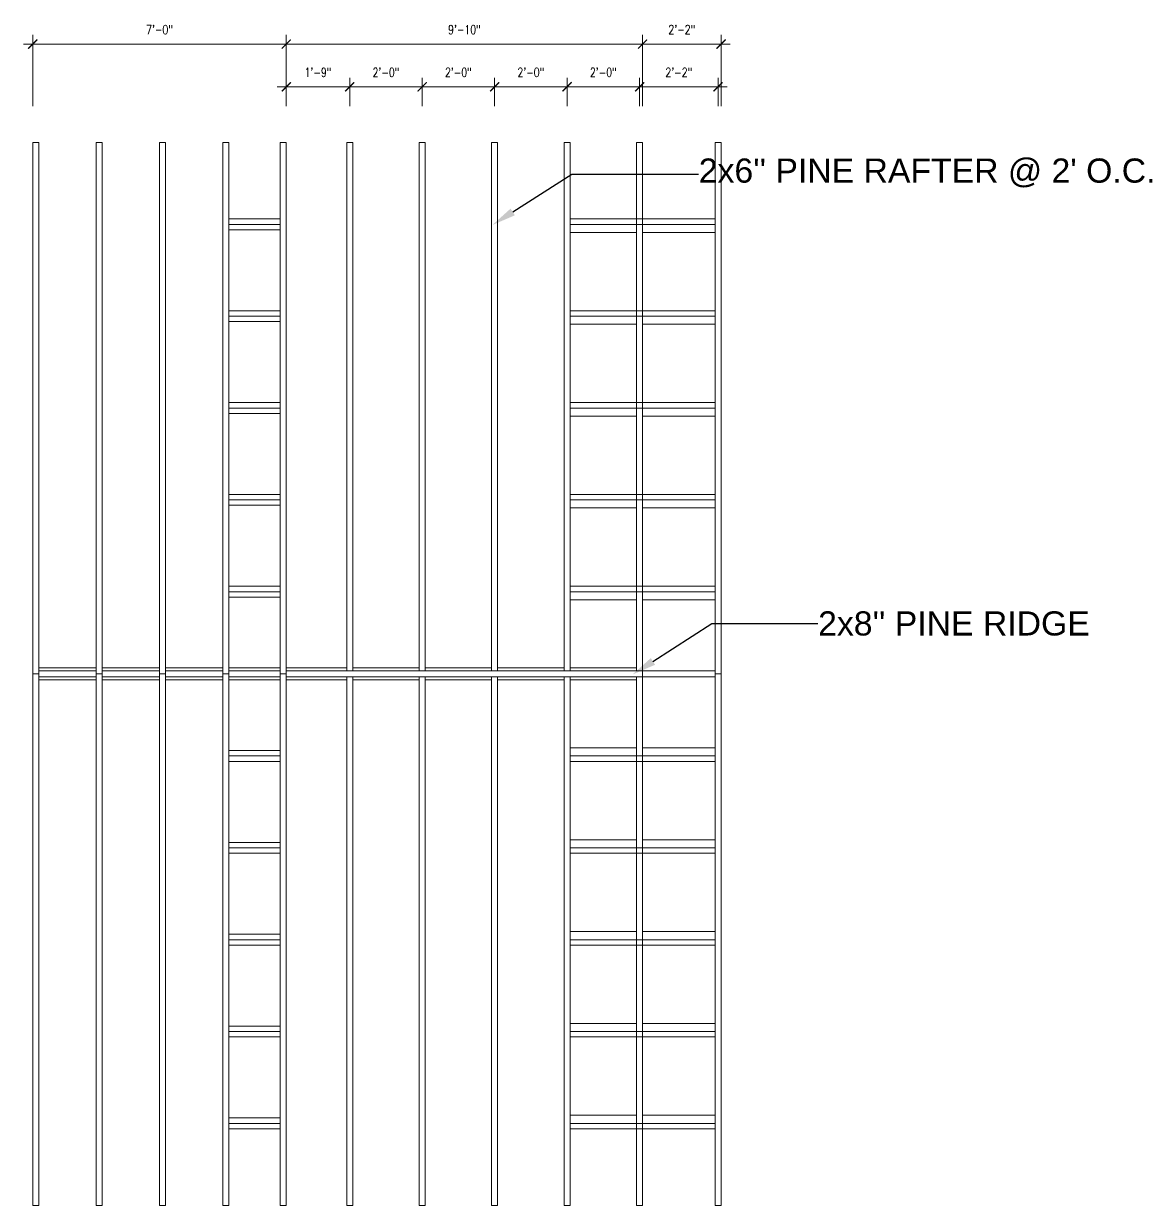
# Model space of a CAD drawing. Header units: inches. Extents: x -562 to 8953, y -6490 to -2066.
# Drawn here: x 4721.2 to 5095, y -6324.3 to -5933 of the extents above; entities that cross this region are included whole.
import ezdxf
from ezdxf import colors
from ezdxf.entities.mleader import LeaderData, LeaderLine
from ezdxf.math import Vec2, Vec3

# ---------------------------------------------------------------- set-up
doc = ezdxf.new("R2010")
doc.units = ezdxf.units.IN
doc.header["$MEASUREMENT"] = 0
doc.layers.add('A-COLS', color=52, linetype='Continuous', lineweight=9)
doc.styles.add('Arch-Dim', font='romans.shx', dxfattribs={"width": 0.75})
doc.dimstyles.new('Copy(2) of Aec-Arch-I-48', dxfattribs={"dimscale": 48, "dimtxt": 0.0625, "dimasz": 0.0625, "dimexe": 0.0625, "dimexo": 0.25, "dimgap": 0.0625, "dimtad": 1, "dimdec": 1, "dimzin": 3, "dimdsep": 46, "dimlunit": 4, "dimtxsty": 'Arch-Dim', "dimblk": 'ARCHTICK', "dimcen": 0.09375, "dimdle": 0.0625, "dimclrd": 1, "dimclre": 1, "dimclrt": 1, "dimazin": 2, "dimtfac": 1, "dimtdec": 1, "dimtix": 1, "dimtmove": 1, "dimatfit": 2, "dimfxl": 1, "dimtolj": 1, "dimtzin": 0, "dimlwd": 5, "dimlwe": 5, "dimarcsym": 0})

# ---------------------------------------------------------------- blocks, each defined once
blk = doc.blocks.new('_ArchTick')
at = {"color": 0, "linetype": 'ByBlock', "lineweight": 100, "const_width": 0.15}
blk.add_lwpolyline([(-0.5, -0.5), (0.5, 0.5)], dxfattribs=at)
blk = doc.blocks.new('*D237')
at = {"color": 1, "linetype": 'Continuous', "lineweight": 5, "transparency": 16777216}
for p, q in [((4811.15, -5939.76), (4721.15, -5939.76)), ((4724.15, -5960.31), (4724.15, -5936.76)), ((4808.15, -5960.31), (4808.15, -5936.76))]:
    blk.add_line(p, q, dxfattribs=at)
at = {"layer": 'Defpoints', "color": 0, "transparency": 16777216}
for p in [(4724.15, -5939.76), (4724.15, -5972.31), (4808.15, -5972.31)]:
    blk.add_point(p, dxfattribs=at)
at = {"color": 1, "lineweight": 5, "transparency": 16777216, "xscale": 3, "yscale": 3, "zscale": 3, "rotation": 180}
blk.add_blockref('_ArchTick', (4724.15, -5939.76), dxfattribs=at)
at = {"color": 1, "lineweight": 5, "transparency": 16777216, "xscale": 3, "yscale": 3, "zscale": 3}
blk.add_blockref('_ArchTick', (4808.15, -5939.76), dxfattribs=at)
at = {"color": 1, "transparency": 16777216, "insert": (4766.15, -5934.97), "char_height": 3, "attachment_point": 5, "style": 'Arch-Dim'}
blk.add_mtext('\\A1;7\'-0"', dxfattribs=at)
blk = doc.blocks.new('*D238')
at = {"color": 1, "linetype": 'Continuous', "lineweight": 5, "transparency": 16777216}
for p, q in [((4808.15, -5960.31), (4808.15, -5950.92)), ((4829.15, -5960.31), (4829.15, -5950.92)), ((4805.15, -5953.92), (4832.15, -5953.92))]:
    blk.add_line(p, q, dxfattribs=at)
at = {"layer": 'Defpoints', "color": 0, "transparency": 16777216}
for p in [(4829.15, -5953.92), (4808.15, -5972.31), (4829.15, -5972.31)]:
    blk.add_point(p, dxfattribs=at)
at = {"color": 1, "lineweight": 5, "transparency": 16777216, "xscale": 3, "yscale": 3, "zscale": 3, "rotation": 180}
blk.add_blockref('_ArchTick', (4808.15, -5953.92), dxfattribs=at)
at = {"color": 1, "lineweight": 5, "transparency": 16777216, "xscale": 3, "yscale": 3, "zscale": 3}
blk.add_blockref('_ArchTick', (4829.15, -5953.92), dxfattribs=at)
at = {"color": 1, "transparency": 16777216, "insert": (4818.65, -5949.14), "char_height": 3, "attachment_point": 5, "style": 'Arch-Dim'}
blk.add_mtext('\\A1;1\'-9"', dxfattribs=at)
blk = doc.blocks.new('*D239')
at = {"color": 1, "linetype": 'Continuous', "lineweight": 5, "transparency": 16777216}
for p, q in [((4829.15, -5960.31), (4829.15, -5950.92)), ((4853.15, -5960.31), (4853.15, -5950.92)), ((4826.15, -5953.92), (4856.15, -5953.92))]:
    blk.add_line(p, q, dxfattribs=at)
at = {"layer": 'Defpoints', "color": 0, "transparency": 16777216}
for p in [(4853.15, -5953.92), (4829.15, -5972.31), (4853.15, -5972.31)]:
    blk.add_point(p, dxfattribs=at)
at = {"color": 1, "lineweight": 5, "transparency": 16777216, "xscale": 3, "yscale": 3, "zscale": 3, "rotation": 180}
blk.add_blockref('_ArchTick', (4829.15, -5953.92), dxfattribs=at)
at = {"color": 1, "lineweight": 5, "transparency": 16777216, "xscale": 3, "yscale": 3, "zscale": 3}
blk.add_blockref('_ArchTick', (4853.15, -5953.92), dxfattribs=at)
at = {"color": 1, "transparency": 16777216, "insert": (4841.15, -5949.14), "char_height": 3, "attachment_point": 5, "style": 'Arch-Dim'}
blk.add_mtext('\\A1;2\'-0"', dxfattribs=at)
blk = doc.blocks.new('*D240')
at = {"color": 1, "linetype": 'Continuous', "lineweight": 5, "transparency": 16777216}
for p, q in [((4853.15, -5960.31), (4853.15, -5950.92)), ((4877.15, -5960.31), (4877.15, -5950.92)), ((4850.15, -5953.92), (4880.15, -5953.92))]:
    blk.add_line(p, q, dxfattribs=at)
at = {"layer": 'Defpoints', "color": 0, "transparency": 16777216}
for p in [(4877.15, -5953.92), (4853.15, -5972.31), (4877.15, -5972.31)]:
    blk.add_point(p, dxfattribs=at)
at = {"color": 1, "lineweight": 5, "transparency": 16777216, "xscale": 3, "yscale": 3, "zscale": 3, "rotation": 180}
blk.add_blockref('_ArchTick', (4853.15, -5953.92), dxfattribs=at)
at = {"color": 1, "lineweight": 5, "transparency": 16777216, "xscale": 3, "yscale": 3, "zscale": 3}
blk.add_blockref('_ArchTick', (4877.15, -5953.92), dxfattribs=at)
at = {"color": 1, "transparency": 16777216, "insert": (4865.15, -5949.14), "char_height": 3, "attachment_point": 5, "style": 'Arch-Dim'}
blk.add_mtext('\\A1;2\'-0"', dxfattribs=at)
blk = doc.blocks.new('*D241')
at = {"color": 1, "linetype": 'Continuous', "lineweight": 5, "transparency": 16777216}
for p, q in [((4877.15, -5960.31), (4877.15, -5950.92)), ((4901.15, -5960.31), (4901.15, -5950.92)), ((4874.15, -5953.92), (4904.15, -5953.92))]:
    blk.add_line(p, q, dxfattribs=at)
at = {"layer": 'Defpoints', "color": 0, "transparency": 16777216}
for p in [(4901.15, -5953.92), (4877.15, -5972.31), (4901.15, -5972.31)]:
    blk.add_point(p, dxfattribs=at)
at = {"color": 1, "lineweight": 5, "transparency": 16777216, "xscale": 3, "yscale": 3, "zscale": 3, "rotation": 180}
blk.add_blockref('_ArchTick', (4877.15, -5953.92), dxfattribs=at)
at = {"color": 1, "lineweight": 5, "transparency": 16777216, "xscale": 3, "yscale": 3, "zscale": 3}
blk.add_blockref('_ArchTick', (4901.15, -5953.92), dxfattribs=at)
at = {"color": 1, "transparency": 16777216, "insert": (4889.15, -5949.14), "char_height": 3, "attachment_point": 5, "style": 'Arch-Dim'}
blk.add_mtext('\\A1;2\'-0"', dxfattribs=at)
blk = doc.blocks.new('*D242')
at = {"color": 1, "linetype": 'Continuous', "lineweight": 5, "transparency": 16777216}
for p, q in [((4901.15, -5960.31), (4901.15, -5950.92)), ((4925.15, -5960.31), (4925.15, -5950.92)), ((4898.15, -5953.92), (4928.15, -5953.92))]:
    blk.add_line(p, q, dxfattribs=at)
at = {"layer": 'Defpoints', "color": 0, "transparency": 16777216}
for p in [(4925.15, -5953.92), (4901.15, -5972.31), (4925.15, -5972.31)]:
    blk.add_point(p, dxfattribs=at)
at = {"color": 1, "lineweight": 5, "transparency": 16777216, "xscale": 3, "yscale": 3, "zscale": 3, "rotation": 180}
blk.add_blockref('_ArchTick', (4901.15, -5953.92), dxfattribs=at)
at = {"color": 1, "lineweight": 5, "transparency": 16777216, "xscale": 3, "yscale": 3, "zscale": 3}
blk.add_blockref('_ArchTick', (4925.15, -5953.92), dxfattribs=at)
at = {"color": 1, "transparency": 16777216, "insert": (4913.15, -5949.14), "char_height": 3, "attachment_point": 5, "style": 'Arch-Dim'}
blk.add_mtext('\\A1;2\'-0"', dxfattribs=at)
blk = doc.blocks.new('*D243')
at = {"color": 1, "linetype": 'Continuous', "lineweight": 5, "transparency": 16777216}
for p, q in [((4925.15, -5960.31), (4925.15, -5950.92)), ((4951.15, -5960.31), (4951.15, -5950.92)), ((4922.15, -5953.92), (4954.15, -5953.92))]:
    blk.add_line(p, q, dxfattribs=at)
at = {"layer": 'Defpoints', "color": 0, "transparency": 16777216}
for p in [(4951.15, -5953.92), (4925.15, -5972.31), (4951.15, -5972.31)]:
    blk.add_point(p, dxfattribs=at)
at = {"color": 1, "lineweight": 5, "transparency": 16777216, "xscale": 3, "yscale": 3, "zscale": 3, "rotation": 180}
blk.add_blockref('_ArchTick', (4925.15, -5953.92), dxfattribs=at)
at = {"color": 1, "lineweight": 5, "transparency": 16777216, "xscale": 3, "yscale": 3, "zscale": 3}
blk.add_blockref('_ArchTick', (4951.15, -5953.92), dxfattribs=at)
at = {"color": 1, "transparency": 16777216, "insert": (4938.15, -5949.14), "char_height": 3, "attachment_point": 5, "style": 'Arch-Dim'}
blk.add_mtext('\\A1;2\'-2"', dxfattribs=at)
blk = doc.blocks.new('*D244')
at = {"color": 1, "linetype": 'Continuous', "lineweight": 5, "transparency": 16777216}
for p, q in [((4805.15, -5939.76), (4929.15, -5939.76)), ((4808.15, -5960.31), (4808.15, -5936.76)), ((4926.15, -5960.31), (4926.15, -5936.76))]:
    blk.add_line(p, q, dxfattribs=at)
at = {"layer": 'Defpoints', "color": 0, "transparency": 16777216}
for p in [(4926.15, -5939.76), (4808.15, -5972.31), (4926.15, -5972.31)]:
    blk.add_point(p, dxfattribs=at)
at = {"color": 1, "lineweight": 5, "transparency": 16777216, "xscale": 3, "yscale": 3, "zscale": 3, "rotation": 180}
blk.add_blockref('_ArchTick', (4808.15, -5939.76), dxfattribs=at)
at = {"color": 1, "lineweight": 5, "transparency": 16777216, "xscale": 3, "yscale": 3, "zscale": 3}
blk.add_blockref('_ArchTick', (4926.15, -5939.76), dxfattribs=at)
at = {"color": 1, "transparency": 16777216, "insert": (4867.15, -5934.97), "char_height": 3, "attachment_point": 5, "style": 'Arch-Dim'}
blk.add_mtext('\\A1;9\'-10"', dxfattribs=at)
blk = doc.blocks.new('*D245')
at = {"color": 1, "linetype": 'Continuous', "lineweight": 5, "transparency": 16777216}
for p, q in [((4923.15, -5939.76), (4955.15, -5939.76)), ((4926.15, -5960.31), (4926.15, -5936.76)), ((4952.15, -5960.31), (4952.15, -5936.76))]:
    blk.add_line(p, q, dxfattribs=at)
at = {"layer": 'Defpoints', "color": 0, "transparency": 16777216}
for p in [(4952.15, -5939.76), (4926.15, -5972.31), (4952.15, -5972.31)]:
    blk.add_point(p, dxfattribs=at)
at = {"color": 1, "lineweight": 5, "transparency": 16777216, "xscale": 3, "yscale": 3, "zscale": 3, "rotation": 180}
blk.add_blockref('_ArchTick', (4926.15, -5939.76), dxfattribs=at)
at = {"color": 1, "lineweight": 5, "transparency": 16777216, "xscale": 3, "yscale": 3, "zscale": 3}
blk.add_blockref('_ArchTick', (4952.15, -5939.76), dxfattribs=at)
at = {"color": 1, "transparency": 16777216, "insert": (4939.15, -5934.97), "char_height": 3, "attachment_point": 5, "style": 'Arch-Dim'}
blk.add_mtext('\\A1;2\'-2"', dxfattribs=at)

msp = doc.modelspace()

# ---------------------------------------------------------------- linework, layer by layer
at = {"layer": 'A-COLS'}
for p, q in [((4724.15, -6148.31), (4724.15, -5972.31)), ((4724.15, -5972.31), (4726.15, -5972.31)), ((4726.15, -5972.31), (4726.15, -6148.31)), ((4745.15, -6148.31), (4745.15, -5972.31)), ((4745.15, -5972.31), (4747.15, -5972.31)), ((4747.15, -5972.31), (4747.15, -6148.31)), ((4766.15, -6148.31), (4766.15, -5972.31)), ((4766.15, -5972.31), (4768.15, -5972.31)), ((4768.15, -5972.31), (4768.15, -6148.31)), ((4787.15, -6148.31), (4787.15, -5972.31)), ((4787.15, -5972.31), (4789.15, -5972.31)), ((4789.15, -5972.31), (4789.15, -6148.31)), ((4806.15, -6147.31), (4806.15, -5972.31)), ((4806.15, -5972.31), (4808.15, -5972.31)), ((4808.15, -5972.31), (4808.15, -6148.31)), ((4828.15, -6147.31), (4828.15, -5972.31)), ((4830.15, -5972.31), (4828.15, -5972.31)), ((4830.15, -5972.31), (4830.15, -6147.31)), ((4852.15, -6147.31), (4852.15, -5972.31)), ((4854.15, -5972.31), (4852.15, -5972.31)), ((4854.15, -5972.31), (4854.15, -6147.31)), ((4876.15, -6147.31), (4876.15, -5972.31)), ((4878.15, -5972.31), (4876.15, -5972.31)), ((4878.15, -5972.31), (4878.15, -6147.31)), ((4900.15, -6147.31), (4900.15, -5972.31)), ((4902.15, -5972.31), (4900.15, -5972.31)), ((4902.15, -5972.31), (4902.15, -6147.31)), ((4924.15, -6147.31), (4924.15, -5972.31)), ((4926.15, -5972.31), (4924.15, -5972.31)), ((4926.15, -5972.31), (4926.15, -6147.31)), ((4950.15, -6148.31), (4950.15, -5972.31)), ((4952.15, -5972.31), (4950.15, -5972.31)), ((4952.15, -5972.31), (4952.15, -6148.31)), ((4789.15, -5999.47), (4789.15, -5997.68)), ((4806.15, -5997.68), (4789.15, -5997.68)), ((4806.15, -5997.68), (4806.15, -5999.47)), ((4902.15, -5999.47), (4902.15, -5997.68)), ((4950.15, -5997.68), (4902.15, -5997.68)), ((4950.15, -5997.68), (4950.15, -5999.47)), ((4789.15, -5999.47), (4806.15, -5999.47)), ((4806.15, -6001.26), (4789.15, -6001.26)), ((4902.15, -5999.47), (4950.15, -5999.47)), ((4924.15, -6002.15), (4902.15, -6002.15)), ((4950.15, -6002.15), (4926.15, -6002.15)), ((4789.15, -6029.88), (4789.15, -6028.09)), ((4806.15, -6028.09), (4789.15, -6028.09)), ((4789.15, -6029.88), (4806.15, -6029.88)), ((4806.15, -6028.09), (4806.15, -6029.88)), ((4902.15, -6029.88), (4902.15, -6028.09)), ((4950.15, -6028.09), (4902.15, -6028.09)), ((4902.15, -6029.88), (4950.15, -6029.88)), ((4950.15, -6028.09), (4950.15, -6029.88)), ((4806.15, -6031.67), (4789.15, -6031.67)), ((4924.15, -6032.57), (4902.15, -6032.57)), ((4950.15, -6032.57), (4926.15, -6032.57)), ((4789.15, -6060.29), (4789.15, -6058.5)), ((4806.15, -6058.5), (4789.15, -6058.5)), ((4789.15, -6060.29), (4806.15, -6060.29)), ((4806.15, -6058.5), (4806.15, -6060.29)), ((4902.15, -6060.29), (4902.15, -6058.5)), ((4950.15, -6058.5), (4902.15, -6058.5)), ((4902.15, -6060.29), (4950.15, -6060.29)), ((4950.15, -6058.5), (4950.15, -6060.29)), ((4806.15, -6062.08), (4789.15, -6062.08)), ((4924.15, -6062.98), (4902.15, -6062.98)), ((4950.15, -6062.98), (4926.15, -6062.98)), ((4789.15, -6090.7), (4789.15, -6088.91)), ((4806.15, -6088.91), (4789.15, -6088.91)), ((4789.15, -6090.7), (4806.15, -6090.7)), ((4806.15, -6092.49), (4789.15, -6092.49)), ((4806.15, -6088.91), (4806.15, -6090.7)), ((4902.15, -6090.7), (4902.15, -6088.91)), ((4950.15, -6088.91), (4902.15, -6088.91)), ((4902.15, -6090.7), (4950.15, -6090.7)), ((4950.15, -6088.91), (4950.15, -6090.7)), ((4924.15, -6093.39), (4902.15, -6093.39)), ((4950.15, -6093.39), (4926.15, -6093.39)), ((4789.15, -6121.11), (4789.15, -6119.32)), ((4806.15, -6119.32), (4789.15, -6119.32)), ((4806.15, -6119.32), (4806.15, -6121.11)), ((4902.15, -6121.11), (4902.15, -6119.32)), ((4950.15, -6119.32), (4902.15, -6119.32)), ((4950.15, -6119.32), (4950.15, -6121.11)), ((4789.15, -6121.11), (4806.15, -6121.11)), ((4806.15, -6122.9), (4789.15, -6122.9)), ((4902.15, -6121.11), (4950.15, -6121.11)), ((4924.15, -6123.8), (4902.15, -6123.8)), ((4950.15, -6123.8), (4926.15, -6123.8)), ((4726.15, -6146.31), (4745.15, -6146.31)), ((4726.15, -6147.31), (4745.15, -6147.31)), ((4747.15, -6146.31), (4766.15, -6146.31)), ((4747.15, -6147.31), (4766.15, -6147.31)), ((4768.15, -6146.31), (4787.15, -6146.31)), ((4768.15, -6147.31), (4787.15, -6147.31)), ((4789.15, -6146.31), (4806.15, -6146.31)), ((4789.15, -6147.31), (4806.15, -6147.31)), ((4806.15, -6149.31), (4806.15, -6147.31)), ((4808.15, -6146.31), (4828.15, -6146.31)), ((4808.15, -6147.31), (4926.15, -6147.31)), ((4828.15, -6147.31), (4830.15, -6147.31)), ((4830.15, -6146.31), (4852.15, -6146.31)), ((4852.15, -6147.31), (4854.15, -6147.31)), ((4854.15, -6146.31), (4876.15, -6146.31)), ((4876.15, -6147.31), (4878.15, -6147.31)), ((4878.15, -6146.31), (4900.15, -6146.31)), ((4900.15, -6147.31), (4902.15, -6147.31)), ((4902.15, -6146.31), (4924.15, -6146.31)), ((4924.15, -6147.31), (4926.15, -6147.31)), ((4926.15, -6149.31), (4926.15, -6147.31)), ((4950.15, -6147.31), (4926.15, -6147.31)), ((4926.15, -6147.31), (4926.15, -6149.31)), ((4724.15, -6324.31), (4724.15, -6148.31)), ((4724.15, -6148.31), (4726.15, -6148.31)), ((4726.15, -6148.31), (4724.15, -6148.31)), ((4726.15, -6148.31), (4726.15, -6324.31)), ((4745.15, -6149.31), (4726.15, -6149.31)), ((4745.15, -6150.31), (4726.15, -6150.31)), ((4745.15, -6324.31), (4745.15, -6148.31)), ((4745.15, -6148.31), (4747.15, -6148.31)), ((4747.15, -6148.31), (4745.15, -6148.31)), ((4747.15, -6148.31), (4747.15, -6324.31)), ((4766.15, -6149.31), (4747.15, -6149.31)), ((4766.15, -6150.31), (4747.15, -6150.31)), ((4766.15, -6324.31), (4766.15, -6148.31)), ((4766.15, -6148.31), (4768.15, -6148.31)), ((4768.15, -6148.31), (4766.15, -6148.31)), ((4768.15, -6148.31), (4768.15, -6324.31)), ((4787.15, -6149.31), (4768.15, -6149.31)), ((4787.15, -6150.31), (4768.15, -6150.31)), ((4787.15, -6324.31), (4787.15, -6148.31)), ((4787.15, -6148.31), (4789.15, -6148.31)), ((4789.15, -6148.31), (4787.15, -6148.31)), ((4789.15, -6148.31), (4789.15, -6324.31)), ((4806.15, -6149.31), (4789.15, -6149.31)), ((4806.15, -6150.31), (4789.15, -6150.31)), ((4806.15, -6148.31), (4808.15, -6148.31)), ((4808.15, -6148.31), (4806.15, -6148.31)), ((4806.15, -6324.31), (4806.15, -6149.31)), ((4808.15, -6148.31), (4808.15, -6324.31)), ((4926.15, -6149.31), (4808.15, -6149.31)), ((4828.15, -6150.31), (4808.15, -6150.31)), ((4828.15, -6324.31), (4828.15, -6149.31)), ((4830.15, -6149.31), (4828.15, -6149.31)), ((4830.15, -6149.31), (4830.15, -6324.31)), ((4852.15, -6150.31), (4830.15, -6150.31)), ((4852.15, -6324.31), (4852.15, -6149.31)), ((4854.15, -6149.31), (4852.15, -6149.31)), ((4854.15, -6149.31), (4854.15, -6324.31)), ((4876.15, -6150.31), (4854.15, -6150.31)), ((4876.15, -6324.31), (4876.15, -6149.31)), ((4878.15, -6149.31), (4876.15, -6149.31)), ((4878.15, -6149.31), (4878.15, -6324.31)), ((4900.15, -6150.31), (4878.15, -6150.31)), ((4900.15, -6324.31), (4900.15, -6149.31)), ((4902.15, -6149.31), (4900.15, -6149.31)), ((4902.15, -6149.31), (4902.15, -6324.31)), ((4924.15, -6150.31), (4902.15, -6150.31)), ((4924.15, -6324.31), (4924.15, -6149.31)), ((4926.15, -6149.31), (4924.15, -6149.31)), ((4926.15, -6149.31), (4950.15, -6149.31)), ((4926.15, -6149.31), (4926.15, -6324.31)), ((4950.15, -6148.31), (4952.15, -6148.31)), ((4950.15, -6324.31), (4950.15, -6148.31)), ((4952.15, -6148.31), (4950.15, -6148.31)), ((4952.15, -6148.31), (4952.15, -6324.31)), ((4789.15, -6173.72), (4806.15, -6173.72)), ((4902.15, -6172.82), (4924.15, -6172.82)), ((4926.15, -6172.82), (4950.15, -6172.82)), ((4789.15, -6177.29), (4789.15, -6175.51)), ((4806.15, -6175.51), (4789.15, -6175.51)), ((4789.15, -6177.29), (4806.15, -6177.29)), ((4806.15, -6175.51), (4806.15, -6177.29)), ((4902.15, -6177.29), (4902.15, -6175.51)), ((4950.15, -6175.51), (4902.15, -6175.51)), ((4902.15, -6177.29), (4950.15, -6177.29)), ((4950.15, -6175.51), (4950.15, -6177.29)), ((4789.15, -6204.13), (4806.15, -6204.13)), ((4789.15, -6207.71), (4789.15, -6205.92)), ((4806.15, -6205.92), (4789.15, -6205.92)), ((4806.15, -6205.92), (4806.15, -6207.71)), ((4902.15, -6203.23), (4924.15, -6203.23)), ((4902.15, -6207.71), (4902.15, -6205.92)), ((4950.15, -6205.92), (4902.15, -6205.92)), ((4926.15, -6203.23), (4950.15, -6203.23)), ((4950.15, -6205.92), (4950.15, -6207.71)), ((4789.15, -6207.71), (4806.15, -6207.71)), ((4902.15, -6207.71), (4950.15, -6207.71)), ((4789.15, -6234.54), (4806.15, -6234.54)), ((4789.15, -6238.12), (4789.15, -6236.33)), ((4806.15, -6236.33), (4789.15, -6236.33)), ((4806.15, -6236.33), (4806.15, -6238.12)), ((4902.15, -6233.64), (4924.15, -6233.64)), ((4902.15, -6238.12), (4902.15, -6236.33)), ((4950.15, -6236.33), (4902.15, -6236.33)), ((4926.15, -6233.64), (4950.15, -6233.64)), ((4950.15, -6236.33), (4950.15, -6238.12)), ((4789.15, -6238.12), (4806.15, -6238.12)), ((4902.15, -6238.12), (4950.15, -6238.12)), ((4902.15, -6264.05), (4924.15, -6264.05)), ((4926.15, -6264.05), (4950.15, -6264.05)), ((4789.15, -6264.95), (4806.15, -6264.95)), ((4789.15, -6268.53), (4789.15, -6266.74)), ((4806.15, -6266.74), (4789.15, -6266.74)), ((4789.15, -6268.53), (4806.15, -6268.53)), ((4806.15, -6266.74), (4806.15, -6268.53)), ((4902.15, -6268.53), (4902.15, -6266.74)), ((4950.15, -6266.74), (4902.15, -6266.74)), ((4902.15, -6268.53), (4950.15, -6268.53)), ((4950.15, -6266.74), (4950.15, -6268.53)), ((4789.15, -6295.36), (4806.15, -6295.36)), ((4902.15, -6294.46), (4924.15, -6294.46)), ((4926.15, -6294.46), (4950.15, -6294.46)), ((4789.15, -6298.94), (4789.15, -6297.15)), ((4806.15, -6297.15), (4789.15, -6297.15)), ((4789.15, -6298.94), (4806.15, -6298.94)), ((4806.15, -6297.15), (4806.15, -6298.94)), ((4902.15, -6298.94), (4902.15, -6297.15)), ((4950.15, -6297.15), (4902.15, -6297.15)), ((4902.15, -6298.94), (4950.15, -6298.94)), ((4950.15, -6297.15), (4950.15, -6298.94)), ((4726.15, -6324.31), (4724.15, -6324.31)), ((4747.15, -6324.31), (4745.15, -6324.31)), ((4768.15, -6324.31), (4766.15, -6324.31)), ((4789.15, -6324.31), (4787.15, -6324.31)), ((4808.15, -6324.31), (4806.15, -6324.31)), ((4828.15, -6324.31), (4830.15, -6324.31)), ((4852.15, -6324.31), (4854.15, -6324.31)), ((4876.15, -6324.31), (4878.15, -6324.31)), ((4900.15, -6324.31), (4902.15, -6324.31)), ((4924.15, -6324.31), (4926.15, -6324.31)), ((4950.15, -6324.31), (4952.15, -6324.31))]:
    msp.add_line(p, q, dxfattribs=at)

# ---------------------------------------------------------------- dimensions: what is measured, and where the dimension line sits
at = {"color": 255}
for base, p1, p2, picture, middle in [((4724.15, -5939.76), (4808.15, -5972.31), (4724.15, -5972.31), '*D237', (4766.15, -5934.97)), ((4926.15, -5939.76), (4808.15, -5972.31), (4926.15, -5972.31), '*D244', (4867.15, -5934.97)), ((4952.15, -5939.76), (4926.15, -5972.31), (4952.15, -5972.31), '*D245', (4939.15, -5934.97)), ((4829.15, -5953.92), (4808.15, -5972.31), (4829.15, -5972.31), '*D238', (4818.65, -5949.14)), ((4853.15, -5953.92), (4829.15, -5972.31), (4853.15, -5972.31), '*D239', (4841.15, -5949.14)), ((4877.15, -5953.92), (4853.15, -5972.31), (4877.15, -5972.31), '*D240', (4865.15, -5949.14)), ((4901.15, -5953.92), (4877.15, -5972.31), (4901.15, -5972.31), '*D241', (4889.15, -5949.14)), ((4925.15, -5953.92), (4901.15, -5972.31), (4925.15, -5972.31), '*D242', (4913.15, -5949.14)), ((4951.15, -5953.92), (4925.15, -5972.31), (4951.15, -5972.31), '*D243', (4938.15, -5949.14))]:
    dim = msp.add_linear_dim(base=base, p1=p1, p2=p2, dimstyle='Copy(2) of Aec-Arch-I-48', dxfattribs=at)
    dim.commit()
    dim.dimension.update_dxf_attribs({"geometry": picture, "text_midpoint": middle})

# ---------------------------------------------------------------- leaders
ml = msp.add_multileader_mtext('Standard')
ml.set_content("{\\fArial|b0|i0|c0|p34;2x6'' PINE RAFTER @ 2' O.C.}", color=256)
ml.set_leader_properties()
ml.build(insert=Vec2(0, 0))
ml.multileader.update_dxf_attribs({"text_right_attachment_type": 6, "dogleg_length": 10, "arrow_head_size": 8})
ctx = ml.context
ctx.base_point, ctx.char_height, ctx.arrow_head_size, ctx.landing_gap_size, ctx.plane_origin = Vec3(4944.67, -5982.83), 8, 8, 0.09, Vec3(4877.69, -5999.68)
ctx.right_attachment = 6
notes = []
notes.append((ctx, [(0, (1, 1, 0), (4902.69, -5982.83), (1, 0), 41.98, [(0, [(4876.4, -5999.68)], 0, [])])]))
ctx.mtext.insert, ctx.mtext.flow_direction = Vec3(4944.76, -5977.66), 5
ml = msp.add_multileader_mtext('Standard')
ml.set_content("{\\fArial|b0|i0|c0|p34;2x8'' PINE RIDGE}", color=256)
ml.set_leader_properties()
ml.build(insert=Vec2(0, 0))
ml.multileader.update_dxf_attribs({"text_right_attachment_type": 6, "dogleg_length": 10, "arrow_head_size": 8})
ctx = ml.context
ctx.base_point, ctx.char_height, ctx.arrow_head_size, ctx.landing_gap_size, ctx.plane_origin = Vec3(4984.2, -6131.67), 8, 8, 0.09, Vec3(4924.12, -6148.52)
ctx.right_attachment = 6
notes.append((ctx, [(0, (1, 1, 0), (4949.11, -6131.67), (1, 0), 35.1, [(0, [(4922.83, -6148.52)], 0, [])])]))
ctx.mtext.insert, ctx.mtext.flow_direction = Vec3(4984.29, -6127.61), 5
for ctx, leaders in notes:
    for number, flags, end, landing, length, lines in leaders:
        leader = LeaderData()
        leader.index, (leader.has_last_leader_line, leader.has_dogleg_vector, leader.attachment_direction) = number, flags
        leader.last_leader_point, leader.dogleg_vector, leader.dogleg_length = Vec3(end), Vec3(landing), length
        for number, points, colour, breaks in lines:
            line = LeaderLine()
            line.index, line.vertices, line.color, line.breaks = number, Vec3.list(points), colors.encode_raw_color(colour), breaks
            leader.lines.append(line)
        ctx.leaders.append(leader)

doc.saveas('drawing.dxf')
